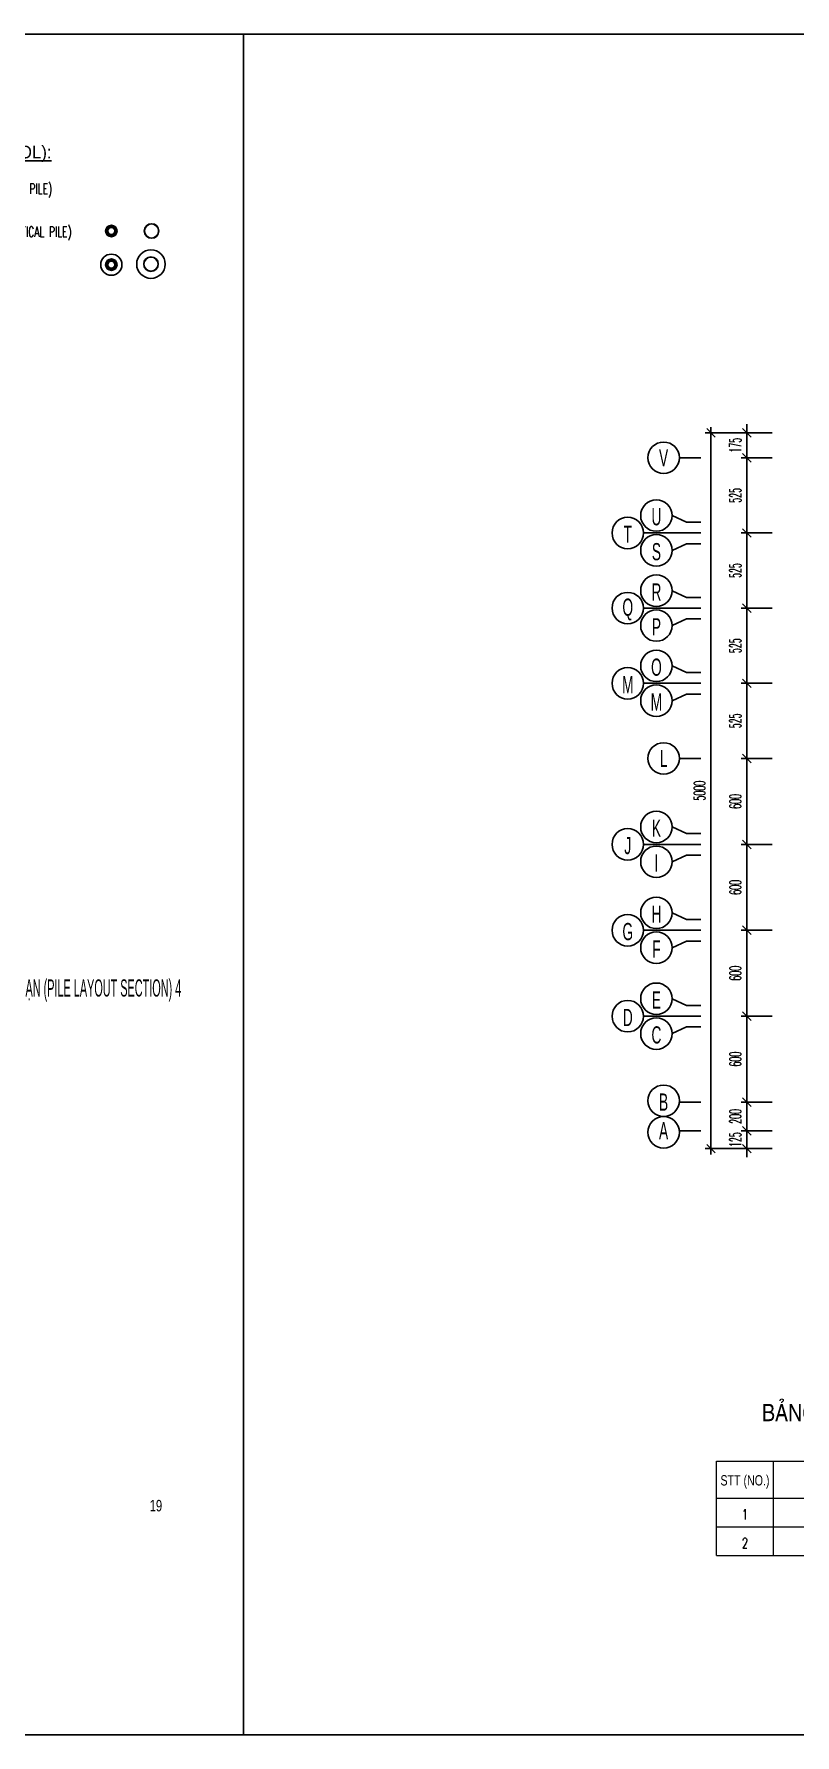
# Model space of a CAD drawing. Extents: x -687 to 941179, y -259 to 135874.
# Drawn here: x 838916 to 844229, y 108166 to 120046 of the extents above; entities that cross this region are included whole.
import ezdxf
from ezdxf.enums import TextEntityAlignment as Align

# ---------------------------------------------------------------- set-up
doc = ezdxf.new("R2010")
doc.units = 0
doc.header["$MEASUREMENT"] = 0
doc.header["$PDMODE"] = 3
doc.layers.get('0').update_dxf_attribs({"color": 6, "linetype": 'CONTINUOUS'})
doc.layers.get('DEFPOINTS').update_dxf_attribs({"linetype": 'CONTINUOUS'})
for name, color, linetype in [('Coc', 6, 'CONTINUOUS'), ('Hatch', 8, 'CONTINUOUS'), ('Khung', 1, 'CONTINUOUS'), ('Kich thuoc', 2, 'CONTINUOUS'), ('Net vang', 2, 'CONTINUOUS'), ('STT', 4, 'CONTINUOUS'), ('Text', 4, 'CONTINUOUS'), ('vien', 3, 'CONTINUOUS')]:
    doc.layers.add(name, color=color, linetype=linetype)
doc.styles.add('CMB-2', font='Vhavanb.ttf', dxfattribs={"width": 1.5, "height": 2})
doc.styles.add('Kichthuoc', font='romans.shx', dxfattribs={"width": 0.5})
doc.styles.get("Standard").update_dxf_attribs({"font": 'vnsimpleh.shx', "width": 0.65})
doc.styles.add('Ten', font='Vharialn.ttf')
doc.styles.add('Tieude', font='Vhavan.ttf')
doc.dimstyles.new('Dim 400', dxfattribs={"dimscale": 400, "dimtxt": 0.2, "dimasz": 0.15, "dimexe": 0.1, "dimexo": 0.2, "dimgap": 0.1, "dimtad": 1, "dimdec": 0, "dimlfac": -1, "dimzin": 0, "dimdsep": 46, "dimtxsty": 'Kichthuoc', "dimblk": 'OBLIQUE', "dimcen": 0.1, "dimdle": 0.1, "dimclrd": 2, "dimclre": 2, "dimclrt": 4, "dimadec": 0, "dimazin": 0, "dimtfac": 1, "dimtdec": 0, "dimtix": 1, "dimtmove": 2, "dimatfit": 3, "dimfxl": 1, "dimtolj": 1, "dimtzin": 0, "dimarcsym": 0})

# ---------------------------------------------------------------- blocks, each defined once
blk = doc.blocks.new('Coc ong D800')
at = {"layer": 'Hatch'}
h = blk.add_hatch(dxfattribs=at)
h.set_pattern_fill('ANSI31', color=256, scale=50, style=0)
h.set_pattern_definition([(45, (-821332.725, -122845.077), (-4.419417382, 4.419417382), [])])
h.paths.add_polyline_path([(-40, 0, 1), (40, 0, 1)])
h.paths.add_polyline_path([(25, 0, -1), (-25, 0, -1)], flags=16)
at = {"layer": 'Coc'}
blk.add_circle((0, 0), 40, dxfattribs=at)
at = {"layer": 'Net vang'}
blk.add_circle((0, 0), 25, dxfattribs=at)
blk = doc.blocks.new('_Oblique')
at = {"color": 0, "linetype": 'ByBlock', "lineweight": -2}
blk.add_line((-0.5, -0.5), (0.5, 0.5), dxfattribs=at)
blk = doc.blocks.new('*D300')
at = {"layer": 'DEFPOINTS', "color": 0}
for p in [(843893, 112586), (844151, 112586), (844151, 112386)]:
    blk.add_point(p, dxfattribs=at)
at = {"layer": 'Kich thuoc', "color": 2, "lineweight": -2}
for p, q in [((843893, 112346), (843893, 112626)), ((844071, 112586), (843853, 112586)), ((844071, 112386), (843853, 112386))]:
    blk.add_line(p, q, dxfattribs=at)
at = {"layer": 'Kich thuoc', "color": 2, "lineweight": -2, "xscale": 60, "yscale": 60, "zscale": 60}
for p, rotation in [((843893, 112586), 90), ((843893, 112386), 270)]:
    blk.add_blockref('_Oblique', p, dxfattribs=dict(at, rotation=rotation))
at = {"layer": 'Kich thuoc', "color": 4, "insert": (843813, 112486), "char_height": 80, "attachment_point": 5, "rotation": 90, "style": 'Kichthuoc'}
blk.add_mtext('\\A1;200', dxfattribs=at)
blk = doc.blocks.new('*D301')
at = {"layer": 'DEFPOINTS', "color": 0}
for p in [(843893, 113186), (844151, 113186), (844151, 112586)]:
    blk.add_point(p, dxfattribs=at)
at = {"layer": 'Kich thuoc', "color": 2, "lineweight": -2}
for p, q in [((843893, 112546), (843893, 113226)), ((844071, 113186), (843853, 113186)), ((844071, 112586), (843853, 112586))]:
    blk.add_line(p, q, dxfattribs=at)
at = {"layer": 'Kich thuoc', "color": 2, "lineweight": -2, "xscale": 60, "yscale": 60, "zscale": 60}
for p, rotation in [((843893, 113186), 90), ((843893, 112586), 270)]:
    blk.add_blockref('_Oblique', p, dxfattribs=dict(at, rotation=rotation))
at = {"layer": 'Kich thuoc', "color": 4, "insert": (843813, 112886), "char_height": 80, "attachment_point": 5, "rotation": 90, "style": 'Kichthuoc'}
blk.add_mtext('\\A1;600', dxfattribs=at)
blk = doc.blocks.new('*D302')
at = {"layer": 'DEFPOINTS', "color": 0}
for p in [(843893, 113786), (844151, 113786), (844151, 113186)]:
    blk.add_point(p, dxfattribs=at)
at = {"layer": 'Kich thuoc', "color": 2, "lineweight": -2}
for p, q in [((843893, 113146), (843893, 113826)), ((844071, 113786), (843853, 113786)), ((844071, 113186), (843853, 113186))]:
    blk.add_line(p, q, dxfattribs=at)
at = {"layer": 'Kich thuoc', "color": 2, "lineweight": -2, "xscale": 60, "yscale": 60, "zscale": 60}
for p, rotation in [((843893, 113786), 90), ((843893, 113186), 270)]:
    blk.add_blockref('_Oblique', p, dxfattribs=dict(at, rotation=rotation))
at = {"layer": 'Kich thuoc', "color": 4, "insert": (843813, 113486), "char_height": 80, "attachment_point": 5, "rotation": 90, "style": 'Kichthuoc'}
blk.add_mtext('\\A1;600', dxfattribs=at)
blk = doc.blocks.new('*D303')
at = {"layer": 'DEFPOINTS', "color": 0}
for p in [(843893, 114386), (844151, 114386), (844151, 113786)]:
    blk.add_point(p, dxfattribs=at)
at = {"layer": 'Kich thuoc', "color": 2, "lineweight": -2}
for p, q in [((843893, 113746), (843893, 114426)), ((844071, 114386), (843853, 114386)), ((844071, 113786), (843853, 113786))]:
    blk.add_line(p, q, dxfattribs=at)
at = {"layer": 'Kich thuoc', "color": 2, "lineweight": -2, "xscale": 60, "yscale": 60, "zscale": 60}
for p, rotation in [((843893, 114386), 90), ((843893, 113786), 270)]:
    blk.add_blockref('_Oblique', p, dxfattribs=dict(at, rotation=rotation))
at = {"layer": 'Kich thuoc', "color": 4, "insert": (843813, 114086), "char_height": 80, "attachment_point": 5, "rotation": 90, "style": 'Kichthuoc'}
blk.add_mtext('\\A1;600', dxfattribs=at)
blk = doc.blocks.new('*D304')
at = {"layer": 'DEFPOINTS', "color": 0}
for p in [(843893, 114986), (844151, 114986), (844151, 114386)]:
    blk.add_point(p, dxfattribs=at)
at = {"layer": 'Kich thuoc', "color": 2, "lineweight": -2}
for p, q in [((843893, 114346), (843893, 115026)), ((844071, 114986), (843853, 114986)), ((844071, 114386), (843853, 114386))]:
    blk.add_line(p, q, dxfattribs=at)
at = {"layer": 'Kich thuoc', "color": 2, "lineweight": -2, "xscale": 60, "yscale": 60, "zscale": 60}
for p, rotation in [((843893, 114986), 90), ((843893, 114386), 270)]:
    blk.add_blockref('_Oblique', p, dxfattribs=dict(at, rotation=rotation))
at = {"layer": 'Kich thuoc', "color": 4, "insert": (843813, 114686), "char_height": 80, "attachment_point": 5, "rotation": 90, "style": 'Kichthuoc'}
blk.add_mtext('\\A1;600', dxfattribs=at)
blk = doc.blocks.new('*D305')
at = {"layer": 'DEFPOINTS', "color": 0}
for p in [(843893, 115511), (844151, 115511), (844151, 114986)]:
    blk.add_point(p, dxfattribs=at)
at = {"layer": 'Kich thuoc', "color": 2, "lineweight": -2}
for p, q in [((844071, 115511), (843853, 115511)), ((843893, 114946), (843893, 115551)), ((844071, 114986), (843853, 114986))]:
    blk.add_line(p, q, dxfattribs=at)
at = {"layer": 'Kich thuoc', "color": 2, "lineweight": -2, "xscale": 60, "yscale": 60, "zscale": 60}
for p, rotation in [((843893, 115511), 90), ((843893, 114986), 270)]:
    blk.add_blockref('_Oblique', p, dxfattribs=dict(at, rotation=rotation))
at = {"layer": 'Kich thuoc', "color": 4, "insert": (843813, 115249), "char_height": 80, "attachment_point": 5, "rotation": 90, "style": 'Kichthuoc'}
blk.add_mtext('\\A1;525', dxfattribs=at)
blk = doc.blocks.new('*D306')
at = {"layer": 'DEFPOINTS', "color": 0}
for p in [(843893, 116036), (844151, 116036), (844151, 115511)]:
    blk.add_point(p, dxfattribs=at)
at = {"layer": 'Kich thuoc', "color": 2, "lineweight": -2}
for p, q in [((843893, 115471), (843893, 116076)), ((844071, 116036), (843853, 116036)), ((844071, 115511), (843853, 115511))]:
    blk.add_line(p, q, dxfattribs=at)
at = {"layer": 'Kich thuoc', "color": 2, "lineweight": -2, "xscale": 60, "yscale": 60, "zscale": 60}
for p, rotation in [((843893, 116036), 90), ((843893, 115511), 270)]:
    blk.add_blockref('_Oblique', p, dxfattribs=dict(at, rotation=rotation))
at = {"layer": 'Kich thuoc', "color": 4, "insert": (843813, 115774), "char_height": 80, "attachment_point": 5, "rotation": 90, "style": 'Kichthuoc'}
blk.add_mtext('\\A1;525', dxfattribs=at)
blk = doc.blocks.new('*D307')
at = {"layer": 'DEFPOINTS', "color": 0}
for p in [(843893, 116561), (844151, 116561), (844151, 116036)]:
    blk.add_point(p, dxfattribs=at)
at = {"layer": 'Kich thuoc', "color": 2, "lineweight": -2}
for p, q in [((844071, 116561), (843853, 116561)), ((843893, 115996), (843893, 116601)), ((844071, 116036), (843853, 116036))]:
    blk.add_line(p, q, dxfattribs=at)
at = {"layer": 'Kich thuoc', "color": 2, "lineweight": -2, "xscale": 60, "yscale": 60, "zscale": 60}
for p, rotation in [((843893, 116561), 90), ((843893, 116036), 270)]:
    blk.add_blockref('_Oblique', p, dxfattribs=dict(at, rotation=rotation))
at = {"layer": 'Kich thuoc', "color": 4, "insert": (843813, 116299), "char_height": 80, "attachment_point": 5, "rotation": 90, "style": 'Kichthuoc'}
blk.add_mtext('\\A1;525', dxfattribs=at)
blk = doc.blocks.new('*D308')
at = {"layer": 'DEFPOINTS', "color": 0}
for p in [(843893, 117261), (844151, 117261), (844151, 117086)]:
    blk.add_point(p, dxfattribs=at)
at = {"layer": 'Kich thuoc', "color": 2, "lineweight": -2}
for p, q in [((844071, 117261), (843853, 117261)), ((843893, 117261), (843893, 117321)), ((843893, 117086), (843893, 117261)), ((844071, 117086), (843853, 117086)), ((843893, 117086), (843893, 117026))]:
    blk.add_line(p, q, dxfattribs=at)
at = {"layer": 'Kich thuoc', "color": 2, "lineweight": -2, "xscale": 60, "yscale": 60, "zscale": 60}
for p, rotation in [((843893, 117261), 270), ((843893, 117086), 90)]:
    blk.add_blockref('_Oblique', p, dxfattribs=dict(at, rotation=rotation))
at = {"layer": 'Kich thuoc', "color": 4, "insert": (843813, 117174), "char_height": 80, "attachment_point": 5, "rotation": 90, "style": 'Kichthuoc'}
blk.add_mtext('\\A1;175', dxfattribs=at)
blk = doc.blocks.new('*D309')
at = {"layer": 'DEFPOINTS', "color": 0}
for p in [(843643, 117261), (844151, 117261), (844151, 112261)]:
    blk.add_point(p, dxfattribs=at)
at = {"layer": 'Kich thuoc', "color": 2, "lineweight": -2}
for p, q in [((844071, 117261), (843603, 117261)), ((843643, 112221), (843643, 117301)), ((844071, 112261), (843603, 112261))]:
    blk.add_line(p, q, dxfattribs=at)
at = {"layer": 'Kich thuoc', "color": 2, "lineweight": -2, "xscale": 60, "yscale": 60, "zscale": 60}
for p, rotation in [((843643, 117261), 90), ((843643, 112261), 270)]:
    blk.add_blockref('_Oblique', p, dxfattribs=dict(at, rotation=rotation))
at = {"layer": 'Kich thuoc', "color": 4, "insert": (843563, 114761), "char_height": 80, "attachment_point": 5, "rotation": 90, "style": 'Kichthuoc'}
blk.add_mtext('\\A1;5000', dxfattribs=at)
blk = doc.blocks.new('*D310')
at = {"layer": 'DEFPOINTS', "color": 0}
for p in [(844151, 117086), (843893, 116561), (844151, 116561)]:
    blk.add_point(p, dxfattribs=at)
at = {"layer": 'Kich thuoc', "color": 2, "lineweight": -2}
for p, q in [((844071, 117086), (843853, 117086)), ((843893, 117126), (843893, 116521)), ((844071, 116561), (843853, 116561))]:
    blk.add_line(p, q, dxfattribs=at)
at = {"layer": 'Kich thuoc', "color": 2, "lineweight": -2, "xscale": 60, "yscale": 60, "zscale": 60}
for p, rotation in [((843893, 117086), 90), ((843893, 116561), 270)]:
    blk.add_blockref('_Oblique', p, dxfattribs=dict(at, rotation=rotation))
at = {"layer": 'Kich thuoc', "color": 4, "insert": (843813, 116824), "char_height": 80, "attachment_point": 5, "rotation": 90, "style": 'Kichthuoc'}
blk.add_mtext('\\A1;525', dxfattribs=at)
blk = doc.blocks.new('*D311')
at = {"layer": 'DEFPOINTS', "color": 0}
for p in [(844151, 112386), (843893, 112261), (844151, 112261)]:
    blk.add_point(p, dxfattribs=at)
at = {"layer": 'Kich thuoc', "color": 2, "lineweight": -2}
for p, q in [((844071, 112386), (843853, 112386)), ((843893, 112386), (843893, 112446)), ((843893, 112386), (843893, 112261)), ((844071, 112261), (843853, 112261)), ((843893, 112261), (843893, 112201))]:
    blk.add_line(p, q, dxfattribs=at)
at = {"layer": 'Kich thuoc', "color": 2, "lineweight": -2, "xscale": 60, "yscale": 60, "zscale": 60}
for p, rotation in [((843893, 112386), 270), ((843893, 112261), 90)]:
    blk.add_blockref('_Oblique', p, dxfattribs=dict(at, rotation=rotation))
at = {"layer": 'Kich thuoc', "color": 4, "insert": (843813, 112324), "char_height": 80, "attachment_point": 5, "rotation": 90, "style": 'Kichthuoc'}
blk.add_mtext('\\A1;125', dxfattribs=at)
blk = doc.blocks.new('*D686')
at = {"layer": 'DEFPOINTS', "color": 0}
for p in [(839267, 116036), (845215, 115991), (845565, 115961), (846765, 116036), (845417, 115935)]:
    blk.add_point(p, dxfattribs=at)
at = {"layer": 'Kich thuoc', "color": 2, "lineweight": -2}
blk.add_line((845339, 115921), (845187, 115894), dxfattribs=at)
blk.add_arc((845990, 116036), 776, 180, 190, dxfattribs=at)
at = {"layer": 'Kich thuoc', "color": 2, "lineweight": -2, "xscale": 60, "yscale": 60, "zscale": 60}
for p, rotation in [((845214, 116036), 89.99999999999999), ((845226, 115901), 279.9999999989621)]:
    blk.add_blockref('_Oblique', p, dxfattribs=dict(at, rotation=rotation))
at = {"layer": 'Kich thuoc', "color": 4, "insert": (845297, 115975), "char_height": 80, "attachment_point": 5, "rotation": 275, "style": 'Kichthuoc'}
blk.add_mtext('\\A1;10°', dxfattribs=at)
blk = doc.blocks.new('*D687')
at = {"layer": 'DEFPOINTS', "color": 0}
for p in [(845565, 116121), (845713, 116147), (845879, 116089), (839267, 116046), (846765, 116046)]:
    blk.add_point(p, dxfattribs=at)
at = {"layer": 'Kich thuoc', "color": 2, "lineweight": -2}
blk.add_line((845792, 116161), (845908, 116182), dxfattribs=at)
blk.add_arc((845140, 116046), 740, 360, 10, dxfattribs=at)
at = {"layer": 'Kich thuoc', "color": 2, "lineweight": -2, "xscale": 60, "yscale": 60, "zscale": 60}
for p, rotation in [((845869, 116175), 99.99999999895816), ((845880, 116046), 269.9999999999999)]:
    blk.add_blockref('_Oblique', p, dxfattribs=dict(at, rotation=rotation))
at = {"layer": 'Kich thuoc', "color": 4, "insert": (845957, 116118), "char_height": 80, "attachment_point": 5, "rotation": 275, "style": 'Kichthuoc'}
blk.add_mtext('\\A1;10°', dxfattribs=at)
blk = doc.blocks.new('*D698')
at = {"layer": 'DEFPOINTS', "color": 0}
for p in [(839267, 113786), (845215, 113741), (845565, 113711), (846765, 113786), (845417, 113685)]:
    blk.add_point(p, dxfattribs=at)
at = {"layer": 'Kich thuoc', "color": 2, "lineweight": -2}
blk.add_line((845339, 113671), (845187, 113644), dxfattribs=at)
blk.add_arc((845990, 113786), 776, 180, 190, dxfattribs=at)
at = {"layer": 'Kich thuoc', "color": 2, "lineweight": -2, "xscale": 60, "yscale": 60, "zscale": 60}
for p, rotation in [((845214, 113786), 89.99999999999991), ((845226, 113651), 279.9999999989587)]:
    blk.add_blockref('_Oblique', p, dxfattribs=dict(at, rotation=rotation))
at = {"layer": 'Kich thuoc', "color": 4, "insert": (845297, 113725), "char_height": 80, "attachment_point": 5, "rotation": 275, "style": 'Kichthuoc'}
blk.add_mtext('\\A1;10°', dxfattribs=at)
blk = doc.blocks.new('*D699')
at = {"layer": 'DEFPOINTS', "color": 0}
for p in [(845565, 113871), (845713, 113897), (845879, 113839), (839267, 113796), (846765, 113796)]:
    blk.add_point(p, dxfattribs=at)
at = {"layer": 'Kich thuoc', "color": 2, "lineweight": -2}
blk.add_line((845792, 113911), (845908, 113932), dxfattribs=at)
blk.add_arc((845140, 113796), 740, 360, 10, dxfattribs=at)
at = {"layer": 'Kich thuoc', "color": 2, "lineweight": -2, "xscale": 60, "yscale": 60, "zscale": 60}
for p, rotation in [((845869, 113925), 99.99999999896504), ((845880, 113796), 270)]:
    blk.add_blockref('_Oblique', p, dxfattribs=dict(at, rotation=rotation))
at = {"layer": 'Kich thuoc', "color": 4, "insert": (845957, 113868), "char_height": 80, "attachment_point": 5, "rotation": 275, "style": 'Kichthuoc'}
blk.add_mtext('\\A1;10°', dxfattribs=at)

msp = doc.modelspace()

# ---------------------------------------------------------------- linework, layer by layer
at = {"layer": 'Coc'}
for centre in [(839736.8, 118670.1), (839733.1, 118438.6)]:
    msp.add_circle(centre, 50.8, dxfattribs=at)
at = {"layer": 'Coc', "color": 7}
msp.add_circle((839733.1, 118438.6), 49.2, dxfattribs=at)
at = {"layer": 'DEFPOINTS'}
for points in [[(823579.2, 108165.8), (840379.2, 108165.8), (840379.2, 120045.8), (823579.2, 120045.8)], [(840379.2, 108165.8), (857179.2, 108165.8), (857179.2, 120045.8), (840379.2, 120045.8)]]:
    msp.add_lwpolyline(points, close=True, dxfattribs=at)
at = {"layer": 'Khung', "lineweight": 0}
for p, q in [((843680.3, 109419), (843680.3, 110079.3)), ((843680.3, 110079.3), (847580.3, 110079.3)), ((843680.3, 109819), (847580.3, 109819)), ((843680.3, 109419), (847580.3, 109419))]:
    msp.add_line(p, q, dxfattribs=at)
at = {"layer": 'Net vang'}
for p, q in [((843422, 117086.1), (843572, 117086.1)), ((843422, 116561.1), (843572, 116561.1)), ((843422, 116036.1), (843572, 116036.1)), ((843422, 115511.1), (843572, 115511.1)), ((843422, 114986.1), (843572, 114986.1)), ((843422, 114386.1), (843572, 114386.1)), ((843422, 113786.1), (843572, 113786.1)), ((843422, 113186.1), (843572, 113186.1)), ((843422, 112586.1), (843572, 112586.1)), ((843422, 112386.1), (843572, 112386.1))]:
    msp.add_line(p, q, dxfattribs=at)
at = {"layer": 'Net vang', "lineweight": 0}
msp.add_line((843680.3, 109619), (847580.3, 109619), dxfattribs=at)
at = {"layer": 'Net vang'}
for centre, radius in [((839736.8, 118670.1), 49.2), ((839456.2, 118434.7), 73.7), ((839733.1, 118438.6), 99.8), ((843312, 117086.1), 110), ((843262, 116682.8), 110), ((843062, 116561.1), 110), ((843262, 116439.5), 110), ((843262, 116157.8), 110), ((843062, 116036.1), 110), ((843262, 115914.5), 110), ((843262, 115632.8), 110), ((843062, 115511.1), 110), ((843262, 115389.5), 110), ((843312, 114986.1), 110), ((843262, 114507.8), 110), ((843062, 114386.1), 110), ((843262, 114264.5), 110), ((843262, 113907.8), 110), ((843062, 113786.1), 110), ((843262, 113664.5), 110), ((843262, 113307.8), 110), ((843062, 113186.1), 110), ((843262, 113064.5), 110), ((843312, 112595.2), 110), ((843312, 112375.2), 110)]:
    msp.add_circle(centre, radius, dxfattribs=at)
at = {"layer": 'STT'}
for p, q in [((843372, 116682.8), (843472, 116636.1)), ((843172, 116561.1), (843572, 116561.1)), ((843572, 116636.1), (843472, 116636.1)), ((843372, 116439.5), (843472, 116486.1)), ((843572, 116486.1), (843472, 116486.1)), ((843372, 116157.8), (843472, 116111.1)), ((843572, 116111.1), (843472, 116111.1)), ((843172, 116036.1), (843572, 116036.1)), ((843372, 115914.5), (843472, 115961.1)), ((843572, 115961.1), (843472, 115961.1)), ((843372, 115632.8), (843472, 115586.1)), ((843172, 115511.1), (843572, 115511.1)), ((843572, 115586.1), (843472, 115586.1)), ((843372, 115389.5), (843472, 115436.1)), ((843572, 115436.1), (843472, 115436.1)), ((843372, 114507.8), (843472, 114461.1)), ((843572, 114461.1), (843472, 114461.1)), ((843172, 114386.1), (843572, 114386.1)), ((843372, 114264.5), (843472, 114311.1)), ((843572, 114311.1), (843472, 114311.1)), ((843372, 113907.8), (843472, 113861.1)), ((843572, 113861.1), (843472, 113861.1)), ((843172, 113786.1), (843572, 113786.1)), ((843372, 113664.5), (843472, 113711.1)), ((843572, 113711.1), (843472, 113711.1)), ((843372, 113307.8), (843472, 113261.1)), ((843572, 113261.1), (843472, 113261.1)), ((843172, 113186.1), (843572, 113186.1)), ((843372, 113064.5), (843472, 113111.1)), ((843572, 113111.1), (843472, 113111.1))]:
    msp.add_line(p, q, dxfattribs=at)
at = {"layer": 'vien', "lineweight": 0}
msp.add_line((844080.3, 109419), (844080.3, 110079.3), dxfattribs=at)

# ---------------------------------------------------------------- block references
at = {"layer": 'Coc'}
for p in [(839456.2, 118670.1), (839456.2, 118434.7)]:
    msp.add_blockref('Coc ong D800', p, dxfattribs=at)

# ---------------------------------------------------------------- texts
at = {"layer": 'Text', "style": 'Tieude'}
msp.add_text('%%UKý hiÖu (symbol):', height=88, dxfattribs=at).set_placement((837934.2, 119177.3))
at = {"layer": 'Text', "width": 0.65}
for s, p in [('1. cäc ®ãng xiªn (raked pile)', (837995.3, 118928.7)), ('2. cäc ®ãng th¼ng (vertical pile)', (837995.3, 118628.7))]:
    msp.add_text(s, height=72, dxfattribs=at).set_placement(p)
at = {"layer": 'Text', "style": 'Ten', "width": 0.7}
for s, p in [('v', (843312, 117086.1)), ('u', (843262, 116673.7)), ('t', (843062, 116552.1)), ('s', (843262, 116430.5)), ('r', (843262, 116148.7)), ('q', (843062, 116027.1)), ('p', (843262, 115905.5)), ('o', (843262, 115623.7)), ('m', (843062, 115502.1)), ('m', (843262, 115380.5)), ('l', (843312, 114986.1)), ('k', (843262, 114498.7)), ('j', (843062, 114377.1)), ('i', (843262, 114255.5)), ('h', (843262, 113898.7)), ('g', (843062, 113777.1)), ('f', (843262, 113655.5)), ('e', (843262, 113298.7)), ('d', (843062, 113177.1)), ('c', (843262, 113055.5)), ('B', (843312, 112586.1)), ('A', (843312, 112386.1))]:
    msp.add_text(s, height=120, dxfattribs=at).set_placement(p, align=Align.MIDDLE)
at = {"layer": 'Text', "style": 'CMB-2', "width": 0.477517}
msp.add_text('MÆt b»ng cäc ph©n ®o¹n (Pile layout section) 4', height=120, dxfattribs=at).set_placement((837904.4, 113323.2), (839944.4, 113323.2), align=Align.FIT)
at = {"layer": 'Text', "style": 'Ten'}
msp.add_text('b¶ng thèng kª khèi l\xadîng cäc ph©n ®o¹n 5', height=120, dxfattribs=at).set_placement((845679.7, 110357.5), align=Align.CENTER)
at = {"layer": 'Text', "lineweight": 0, "style": 'Ten', "width": 0.9}
msp.add_text('STT (no.)', height=72, dxfattribs=at).set_placement((843880.3, 109908.3), align=Align.CENTER)
at = {"layer": 'Text', "style": 'Ten', "width": 0.85}
msp.add_text('19', height=80, dxfattribs=at).set_placement((839767.6, 109727.6), align=Align.CENTER)
at = {"layer": 'Text', "lineweight": 0, "width": 0.65}
for s, p in [('1', (843880.3, 109669.8)), ('2', (843880.3, 109469.8))]:
    msp.add_text(s, height=72, dxfattribs=at).set_placement(p, align=Align.CENTER)

# ---------------------------------------------------------------- dimensions: what is measured, and where the dimension line sits
at = {"layer": 'Kich thuoc'}
for base, p1, p2, angle, picture, middle in [((843642.5, 117261.1), (844151, 112261.1), (844151, 117261.1), 90, '*D309', (843562.5, 114761.1)), ((843892.5, 117261.1), (844151, 117086.1), (844151, 117261.1), 90, '*D308', (843812.5, 117173.6)), ((843892.5, 116561.1), (844151, 117086.1), (844151, 116561.1), 270, '*D310', (843812.5, 116823.6)), ((843892.5, 116561.1), (844151, 116036.1), (844151, 116561.1), 90, '*D307', (843812.5, 116298.6)), ((843892.5, 116036.1), (844151, 115511.1), (844151, 116036.1), 90, '*D306', (843812.5, 115773.6)), ((843892.5, 115511.1), (844151, 114986.1), (844151, 115511.1), 90, '*D305', (843812.5, 115248.6)), ((843892.5, 114986.1), (844151, 114386.1), (844151, 114986.1), 90, '*D304', (843812.5, 114686.1)), ((843892.5, 114386.1), (844151, 113786.1), (844151, 114386.1), 90, '*D303', (843812.5, 114086.1)), ((843892.5, 113786.1), (844151, 113186.1), (844151, 113786.1), 90, '*D302', (843812.5, 113486.1)), ((843892.5, 113186.1), (844151, 112586.1), (844151, 113186.1), 90, '*D301', (843812.5, 112886.1)), ((843892.5, 112586.1), (844151, 112386.1), (844151, 112586.1), 90, '*D300', (843812.5, 112486.1)), ((843892.5, 112261.1), (844151, 112386.1), (844151, 112261.1), 90, '*D311', (843812.5, 112323.6))]:
    dim = msp.add_linear_dim(base=base, p1=p1, p2=p2, angle=angle, dimstyle='Dim 400', dxfattribs=at)
    dim.commit()
    dim.dimension.update_dxf_attribs({"geometry": picture, "text_midpoint": middle})
for base, line1, line2, picture, middle in [((845878.9, 116089.2), ((846765.2, 116046.1), (839267.2, 116046.1)), ((845565.2, 116121.1), (845712.9, 116147.2)), '*D687', (845957.1, 116117.6)), ((845215.4, 115991), ((845565.2, 115961.1), (845417.4, 115935.1)), ((846765.2, 116036.1), (839267.2, 116036.1)), '*D686', (845296.8, 115975.4)), ((845878.9, 113839.2), ((846765.2, 113796.1), (839267.2, 113796.1)), ((845565.2, 113871.1), (845712.9, 113897.2)), '*D699', (845957.1, 113867.6)), ((845215.4, 113741), ((845565.2, 113711.1), (845417.4, 113685.1)), ((846765.2, 113786.1), (839267.2, 113786.1)), '*D698', (845296.8, 113725.4))]:
    dim = msp.add_angular_dim_2l(base=base, line1=line1, line2=line2, dimstyle='Dim 400', dxfattribs=at)
    dim.commit()
    dim.dimension.update_dxf_attribs({"geometry": picture, "text_midpoint": middle})

doc.saveas('drawing.dxf')
